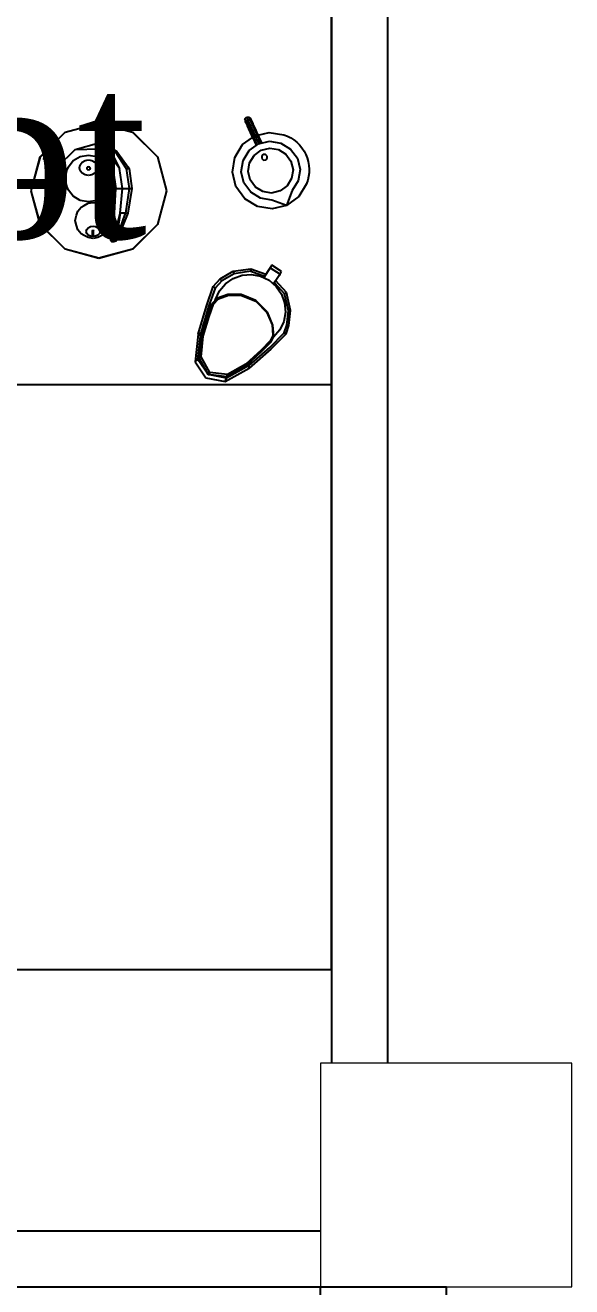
# Model space of a CAD drawing. Header units: inches. Extents: x 23 to 100097, y 11 to 104145.
# Drawn here: x 91760 to 92738, y 26997 to 29254 of the extents above; entities that cross this region are included whole.
import ezdxf

# ---------------------------------------------------------------- set-up
doc = ezdxf.new("R2010")
doc.units = ezdxf.units.IN
doc.header["$MEASUREMENT"] = 0
doc.layers.add('Divar', color=7, linetype='Continuous', lineweight=25)
doc.layers.add('SL3', color=10, linetype='Continuous', lineweight=20)
doc.layers.add('mebel', color=21, linetype='Continuous')
doc.layers.add('PƏNCƏRƏ', color=5, linetype='Continuous')
doc.styles.get("Standard").update_dxf_attribs({"font": 'arial.ttf'})

# ---------------------------------------------------------------- blocks, each defined once
blk = doc.blocks.new('m_93')
for p, q in [((-193.383694, 0), (0.009966, 0)), ((0, -390.031933), (0, 0)), ((0, -152.831542), (0, 0)), ((0.009966, 0), (0.009966, -371.383983)), ((-52.708197, -96.860361), (0, -96.860361)), ((-22.621298, -100.612998), (-20.833206, -97.981047)), ((-20.833206, -97.981047), (-17.605663, -97.368264)), ((-17.403317, -97.922468), (-20.463467, -98.503518)), ((-17.364645, -98.137688), (-20.463467, -98.503518)), ((-20.435167, -98.543262), (-17.34941, -98.179006)), ((-17.605663, -97.368264), (-17.403317, -97.922468)), ((-17.605663, -97.368264), (-13.654685, -99.601268)), ((-13.657022, -100.039744), (-17.403317, -97.922468)), ((-14.226365, -99.911141), (-17.364645, -98.137688)), ((-17.34941, -98.179006), (-17.218161, -98.534465)), ((-17.34941, -98.179006), (-14.22422, -99.945116)), ((-20.463467, -98.503518), (-22.15879, -100.998926)), ((-20.463467, -98.503518), (-21.949792, -101.162886)), ((-21.915436, -101.191592), (-20.435167, -98.543262)), ((-20.192957, -98.885631), (-21.619916, -101.43857)), ((-20.435167, -98.543262), (-20.192957, -98.885631)), ((-17.218161, -98.534465), (-20.192957, -98.885631)), ((-14.205456, -100.236916), (-17.218161, -98.534465)), ((-11.590243, -102.334189), (-14.226365, -99.911141)), ((-14.22422, -99.945116), (-11.599016, -102.358007)), ((-11.674619, -102.563095), (-14.205456, -100.236916)), ((-13.654685, -99.601268), (-13.657022, -100.039744)), ((-13.657022, -100.039744), (-10.228515, -103.019046)), ((-10.038471, -102.743554), (-13.654685, -99.601268)), ((-22.621298, -100.612998), (-22.15879, -100.998926)), ((-22.122264, -105.209088), (-22.621298, -100.612998)), ((-22.15879, -100.998926), (-21.738291, -104.873442)), ((-21.949792, -101.162886), (-21.604491, -104.730272)), ((-21.915436, -101.191592), (-21.619916, -101.43857)), ((-21.571493, -104.744148), (-21.915436, -101.191592)), ((-21.619916, -101.43857), (-21.288276, -104.863381)), ((-11.599016, -102.358007), (-10.013271, -103.934478)), ((-9.997845, -103.917193), (-11.590243, -102.334189)), ((-10.145903, -104.082703), (-11.674619, -102.563095)), ((-10.228515, -103.019046), (-7.856632, -105.433106)), ((-9.732223, -104.98271), (-10.145903, -104.082703)), ((-10.0703, -103.877735), (-9.997845, -103.917193)), ((-7.536912, -105.28965), (-10.038471, -102.743554)), ((-10.013271, -103.934478), (-9.583974, -104.867959)), ((-22.122264, -105.209088), (-20.743943, -109.86464)), ((-21.685744, -105.356645), (-22.122264, -105.209088)), ((-21.572471, -104.830861), (-21.756053, -104.87802)), ((-21.756053, -104.87802), (-21.513486, -105.821871)), ((-21.724224, -105.001664), (-21.685744, -105.356645)), ((-20.3789, -109.770894), (-21.685744, -105.356645)), ((-21.604491, -104.730272), (-21.572471, -104.830861)), ((-21.604491, -104.730272), (-20.52598, -108.125972)), ((-20.497656, -108.125686), (-21.571493, -104.744148)), ((-21.513486, -105.821871), (-21.277142, -105.761027)), ((-20.52598, -108.125972), (-21.434188, -105.266404)), ((-21.149206, -106.163954), (-21.368552, -106.218362)), ((-21.368552, -106.218362), (-21.347857, -106.301474)), ((-21.347857, -106.301474), (-21.123243, -106.245804)), ((-21.347857, -106.301474), (-21.298242, -106.502151)), ((-21.298242, -106.502151), (-21.060348, -106.443262)), ((-21.298242, -106.502151), (-21.248436, -106.702733)), ((-21.227932, -106.785845), (-21.298242, -106.502151)), ((-21.288276, -104.863381), (-20.253134, -108.123135)), ((-21.277142, -105.761027), (-21.149206, -106.163954)), ((-9.855461, -106.744051), (-9.732223, -104.98271)), ((-9.583974, -104.867959), (-9.711719, -106.695008)), ((-9.596277, -104.725575), (-9.674216, -104.671883)), ((-8.590031, -105.907821), (-9.596277, -104.725575)), ((-7.924032, -107.310152), (-8.590031, -105.907821)), ((-7.856632, -105.433106), (-7.536912, -105.28965)), ((-7.856632, -105.433106), (-7.392574, -106.70743)), ((-7.536912, -105.28965), (-7.047463, -106.633687)), ((-21.248436, -106.702733), (-20.997644, -106.640625)), ((-21.248436, -106.702733), (-21.227932, -106.785845)), ((-21.227932, -106.785845), (-20.971871, -106.722355)), ((-20.971871, -106.722355), (-20.52598, -108.125972)), ((-20.52598, -108.125972), (-19.813466, -110.269928)), ((-19.787884, -110.260749), (-20.497656, -108.125686)), ((-20.253134, -108.123135), (-19.568944, -110.181451)), ((-10.730076, -108.820605), (-9.855461, -106.744051)), ((-9.711719, -106.695008), (-10.61914, -108.84912)), ((-7.643557, -108.837199), (-7.924032, -107.310152)), ((-7.392574, -106.70743), (-7.134176, -109.071874)), ((-7.047463, -106.633687), (-6.774998, -109.12745)), ((-20.743943, -109.86464), (-19.614649, -113.106441)), ((-19.30821, -112.844634), (-20.3789, -109.770894)), ((-19.813466, -110.269928), (-19.789267, -110.256839)), ((-18.894339, -111.176753), (-19.787884, -110.260749)), ((-19.568944, -110.181451), (-18.707609, -111.064458)), ((-14.930082, -111.627721), (-12.570906, -110.666299)), ((-12.570906, -110.666299), (-10.730076, -108.820605)), ((-10.61914, -108.84912), (-12.528706, -110.763669)), ((-8.288479, -111.847448), (-7.767964, -110.384774)), ((-7.134176, -109.071874), (-7.808399, -111.87284)), ((-7.767964, -110.384774), (-7.643557, -108.837199)), ((-6.774998, -109.12745), (-7.486129, -112.081551)), ((-7.134176, -109.071874), (-6.774998, -109.12745)), ((-19.273639, -110.787987), (-19.240618, -110.967469)), ((-19.240618, -110.967469), (-18.57462, -112.369919)), ((-17.194128, -111.787796), (-18.894339, -111.176753)), ((-18.707609, -111.064458), (-17.068363, -111.653518)), ((-18.57462, -112.369919), (-17.56835, -113.552141)), ((-14.975977, -111.761141), (-17.194128, -111.787796)), ((-17.068363, -111.653518), (-14.930082, -111.627721)), ((-12.528706, -110.763669), (-14.975977, -111.761141)), ((-9.465623, -113.7079), (-7.808399, -111.87284)), ((-7.486129, -112.081551), (-9.252548, -114.037394)), ((-9.169722, -113.125586), (-8.288479, -111.847448)), ((-7.808399, -111.87284), (-7.486129, -112.081551)), ((-19.614649, -113.106441), (-19.30821, -112.844634)), ((-19.614649, -113.106441), (-18.449021, -114.372754)), ((-18.202925, -114.045214), (-19.30821, -112.844634)), ((-18.449021, -114.372754), (-18.202925, -114.045214)), ((-18.449021, -114.372754), (-16.286326, -115.615725)), ((-16.152334, -115.223717), (-18.202925, -114.045214)), ((-17.56835, -113.552141), (-16.290617, -114.433598)), ((-16.290617, -114.433598), (-14.828134, -114.954209)), ((-13.388086, -115.61563), (-11.084581, -114.793157)), ((-13.280869, -115.07852), (-11.753917, -114.798045)), ((-11.753917, -114.798045), (-10.351753, -114.131927)), ((-11.224604, -114.576554), (-11.050582, -114.463877)), ((-10.166025, -116.212797), (-11.224604, -114.576554)), ((-10.351753, -114.131927), (-9.169722, -113.125586)), ((-9.588671, -113.518071), (-9.762502, -113.630366)), ((-8.530069, -115.15429), (-9.588671, -113.518071)), ((-9.588671, -113.518071), (-9.298635, -113.966107)), ((-8.794737, -114.745211), (-9.588671, -113.518071)), ((-8.530069, -115.15429), (-8.794737, -114.745211)), ((-16.286326, -115.615725), (-16.152334, -115.223717)), ((-16.286326, -115.615725), (-13.370896, -116.029095)), ((-13.388086, -115.61563), (-16.152334, -115.223717)), ((-14.828134, -114.954209), (-13.280869, -115.07852)), ((-13.370896, -116.029095), (-13.388086, -115.61563)), ((-13.370896, -116.029095), (-10.864067, -115.133977)), ((-10.166025, -116.212797), (-8.530069, -115.15429)), ((-9.901357, -116.622066), (-10.166025, -116.212797)), ((-8.265424, -115.563273), (-9.901357, -116.622066)), ((-8.626747, -115.004587), (-8.530069, -115.15429)), ((-8.530069, -115.15429), (-8.265424, -115.563273)), ((-38.556648, -117.76514), (-44.158793, -119.266414)), ((-38.556648, -117.768955), (-44.156838, -119.269824)), ((-32.954502, -119.266414), (-38.556648, -117.76514)), ((-32.956434, -119.269824), (-38.556648, -117.768955)), ((-44.158793, -119.266414), (-48.25995, -123.368168)), ((-44.156838, -119.269824), (-48.256636, -123.370123)), ((-39.52539, -121.071005), (-40.330267, -121.191883)), ((-38.720322, -121.191883), (-39.52539, -121.071005)), ((-36.518955, -120.679784), (-36.597657, -120.715427)), ((-36.597657, -120.715427), (-36.567974, -120.683002)), ((-36.597657, -120.715427), (-36.592961, -120.889449)), ((-36.588073, -120.88778), (-36.597657, -120.715427)), ((-36.592961, -120.889449), (-36.588073, -120.889449)), ((-36.588073, -120.88778), (-36.518955, -120.679784)), ((-36.588073, -120.889449), (-36.588073, -120.88778)), ((-36.588073, -120.889449), (-36.512685, -120.889449)), ((-36.569524, -120.661902), (-36.516404, -120.61162)), ((-36.472059, -120.629), (-36.569524, -120.661902)), ((-36.569524, -120.683694), (-36.569524, -120.661902)), ((-36.569524, -120.661902), (-36.514259, -120.661902)), ((-36.185932, -129.331445), (-36.559367, -120.889449)), ((-36.518955, -120.679784), (-36.420894, -120.578122)), ((-36.407995, -120.59493), (-36.518955, -120.679784)), ((-36.518955, -120.679784), (-36.443353, -120.661902)), ((-36.512685, -120.889449), (-36.518955, -120.679784)), ((-36.516404, -120.61162), (-36.496091, -120.604586)), ((-36.516404, -120.61162), (-36.453915, -120.61162)), ((-36.453915, -120.889449), (-36.512685, -120.889449)), ((-36.487294, -120.59493), (-36.498833, -120.605182)), ((-36.496091, -120.604586), (-36.487294, -120.59493)), ((-36.446882, -120.578122), (-36.487294, -120.59493)), ((-36.443353, -120.661902), (-36.453915, -120.889449)), ((-36.453915, -120.889449), (-36.345506, -120.889449)), ((-36.380673, -120.561433), (-36.446882, -120.578122)), ((-36.288476, -120.59493), (-36.443353, -120.661902)), ((-36.443353, -120.661902), (-36.420894, -120.61162)), ((-36.443353, -120.661902), (-36.253715, -120.661902)), ((-36.439848, -120.578122), (-36.380673, -120.561433)), ((-36.420894, -120.61162), (-36.429882, -120.614648)), ((-36.426378, -120.61162), (-36.420894, -120.61162)), ((-36.420894, -120.578122), (-36.380673, -120.561433)), ((-36.420894, -120.61162), (-36.419726, -120.610046)), ((-36.420894, -120.61162), (-36.409951, -120.61162)), ((-36.419726, -120.889449), (-35.967589, -125.228524)), ((-36.416602, -120.611143), (-36.407995, -120.59493)), ((-36.380673, -120.561433), (-36.390233, -120.578122)), ((-36.380673, -120.561433), (-36.35118, -120.578122)), ((-36.380673, -120.561433), (-36.202336, -120.578122)), ((-36.253715, -120.578122), (-36.380673, -120.561433)), ((-36.380673, -120.561433), (-36.060548, -120.578122)), ((-36.345506, -120.889449), (-36.340237, -120.816493)), ((-36.320901, -120.889449), (-36.345506, -120.889449)), ((-36.253715, -120.661902), (-36.340237, -120.816493)), ((-36.340237, -120.816493), (-36.236525, -120.774126)), ((-36.340237, -120.816493), (-36.320901, -120.889449)), ((-36.320901, -120.889449), (-36.058402, -120.889449)), ((-36.253715, -120.661902), (-36.288476, -120.59493)), ((-36.177349, -120.667386), (-36.253715, -120.661902)), ((-36.216593, -120.59493), (-36.177349, -120.611024)), ((-36.122656, -120.611429), (-36.216593, -120.59493)), ((-36.209369, -120.615244), (-36.191011, -120.61162)), ((-36.191011, -120.61162), (-36.209369, -120.61162)), ((-36.197067, -120.609951), (-36.191011, -120.61162)), ((-36.191011, -120.61162), (-36.13925, -120.661902)), ((-36.191011, -120.61162), (-35.960937, -120.61162)), ((-36.13925, -120.661902), (-36.189652, -120.661902)), ((-36.004877, -120.679784), (-36.141396, -120.62509)), ((-36.13925, -120.661902), (-36.098242, -120.832324)), ((-36.13925, -120.661902), (-36.062312, -120.661902)), ((-36.083007, -120.675778), (-36.13925, -120.661902)), ((-36.103511, -120.614743), (-35.835147, -120.661902)), ((-36.004877, -120.679784), (-36.085534, -120.674014)), ((-36.085534, -120.889449), (-35.041786, -125.228524)), ((-36.060548, -120.578122), (-35.938096, -120.604682)), ((-36.058402, -120.889449), (-36.004877, -120.679784)), ((-36.058402, -120.889449), (-35.933972, -120.889449)), ((-36.004877, -120.679784), (-36.052919, -120.699405)), ((-35.960937, -120.61162), (-36.021495, -120.604396)), ((-35.835147, -120.661902), (-36.004877, -120.679784)), ((-35.933972, -120.889449), (-36.004877, -120.679784)), ((-35.960937, -120.61162), (-35.835147, -120.661902)), ((-35.865617, -120.61162), (-35.939265, -120.604396)), ((-35.933972, -120.889449), (-35.666013, -120.889449)), ((-35.818553, -120.630669), (-35.865617, -120.61162)), ((-35.835147, -120.661902), (-35.751963, -120.645117)), ((-35.835147, -120.661902), (-35.701561, -120.768952)), ((-35.835147, -120.661902), (-35.608793, -120.715427)), ((-35.618353, -120.768952), (-35.835147, -120.661902)), ((-35.701561, -120.768952), (-35.821486, -120.73965)), ((-35.751963, -120.645117), (-35.818553, -120.630669)), ((-35.751963, -120.645117), (-35.649419, -120.699024)), ((-35.701561, -120.768952), (-35.687113, -120.760631)), ((-35.701561, -120.768952), (-34.116006, -125.228524)), ((-35.684562, -120.884275), (-35.701561, -120.768952)), ((-35.041786, -125.228524), (-35.684562, -120.889449)), ((-35.658407, -120.889449), (-35.602546, -120.889449)), ((-35.608793, -120.715427), (-35.655475, -120.696592)), ((-35.619927, -120.721864), (-35.608793, -120.715427)), ((-35.584379, -120.733213), (-35.618353, -120.768952)), ((-35.602546, -120.889449), (-35.618353, -120.768952)), ((-35.618353, -120.768952), (-35.562897, -120.889449)), ((-35.608793, -120.715427), (-35.606241, -120.72196)), ((-35.606241, -120.72196), (-35.584379, -120.733213)), ((-35.562897, -120.889449), (-35.602546, -120.889449)), ((-35.584379, -120.733213), (-35.517001, -120.889449)), ((-35.517001, -120.889449), (-35.562897, -120.889449)), ((-33.732224, -125.228524), (-35.536528, -120.889449)), ((-28.856635, -123.370123), (-32.956434, -119.269824)), ((-28.853321, -123.368168), (-32.954502, -119.266414)), ((-42.273832, -123.179483), (-42.500186, -124.039054)), ((-42.064643, -122.49825), (-42.273832, -123.179483)), ((-41.46874, -121.824908), (-42.064643, -122.49825)), ((-41.012883, -121.536231), (-41.46874, -121.824908)), ((-40.330267, -121.191883), (-41.012883, -121.536231)), ((-40.57715, -121.907425), (-40.663862, -122.236323)), ((-40.663862, -122.236323), (-40.57715, -122.565341)), ((-40.330267, -121.628523), (-40.57715, -121.907425)), ((-40.57715, -122.565341), (-40.330267, -122.844243)), ((-39.960933, -121.442175), (-40.330267, -121.628523)), ((-40.330267, -122.844243), (-39.960933, -123.030567)), ((-39.52539, -121.376753), (-39.960933, -121.442175)), ((-39.960933, -123.030567), (-39.52539, -123.095989)), ((-39.67402, -121.505856), (-39.631248, -121.4751)), ((-39.67402, -121.505856), (-39.631248, -121.71514)), ((-39.631248, -121.536612), (-39.67402, -121.505856)), ((-39.631248, -122.273826), (-39.666987, -122.403717)), ((-39.631248, -121.4751), (-39.52539, -121.462297)), ((-39.631248, -121.536612), (-39.52539, -121.549415)), ((-39.600206, -121.744919), (-39.631248, -121.536612)), ((-39.631248, -121.71514), (-39.609766, -121.914553)), ((-39.609766, -122.101569), (-39.631248, -122.273826)), ((-39.625788, -122.479677), (-39.600206, -122.324609)), ((-39.609766, -121.914553), (-39.609766, -122.101569)), ((-39.585161, -121.944236), (-39.600206, -121.744919)), ((-39.600206, -122.324609), (-39.585161, -122.136903)), ((-39.585161, -122.136903), (-39.585161, -121.944236)), ((-39.089656, -121.442175), (-39.52539, -121.376753)), ((-39.52539, -121.462297), (-39.420104, -121.4751)), ((-39.52539, -121.549415), (-39.420104, -121.536612)), ((-39.52539, -121.549415), (-39.52539, -122.511315)), ((-39.52539, -123.095989), (-39.089656, -123.030567)), ((-39.450383, -121.744919), (-39.465618, -121.944236)), ((-39.465618, -121.944236), (-39.465618, -122.136903)), ((-39.465618, -122.136903), (-39.450383, -122.324609)), ((-39.420104, -121.536612), (-39.450383, -121.744919)), ((-39.450383, -122.324609), (-39.424801, -122.479677)), ((-39.420104, -121.71514), (-39.440823, -121.914553)), ((-39.440823, -121.914553), (-39.440823, -122.101569)), ((-39.440823, -122.101569), (-39.420104, -122.273826)), ((-39.420104, -121.4751), (-39.376569, -121.505856)), ((-39.376569, -121.505856), (-39.420104, -121.71514)), ((-39.420104, -121.536612), (-39.376569, -121.505856)), ((-39.420104, -122.273826), (-39.383602, -122.403621)), ((-38.720322, -121.628523), (-39.089656, -121.442175)), ((-39.089656, -123.030567), (-38.720322, -122.844243)), ((-38.037896, -121.536231), (-38.720322, -121.191883)), ((-38.473439, -121.907425), (-38.720322, -121.628523)), ((-38.720322, -122.844243), (-38.473439, -122.565341)), ((-38.386917, -122.236323), (-38.473439, -121.907425)), ((-38.473439, -122.565341), (-38.386917, -122.236323)), ((-37.581826, -121.824908), (-38.037896, -121.536231)), ((-36.986137, -122.49825), (-37.581826, -121.824908)), ((-36.776758, -123.179483), (-36.986137, -122.49825)), ((-36.550379, -124.039054), (-36.776758, -123.179483)), ((-48.25995, -123.368168), (-49.760938, -128.97129)), ((-48.256636, -123.370123), (-49.757219, -128.97129)), ((-42.500186, -124.039054), (-42.273832, -124.898719)), ((-42.273832, -124.898719), (-42.064643, -125.579977)), ((-36.986137, -125.579977), (-36.776758, -124.898719)), ((-36.776758, -124.898719), (-36.550379, -124.039054)), ((-35.967589, -125.228524), (-35.730267, -129.331445)), ((-34.116006, -125.228524), (-35.041786, -125.228524)), ((-35.041786, -125.228524), (-34.631253, -129.331445)), ((-33.532214, -129.331445), (-34.116006, -125.228524)), ((-34.116006, -125.228524), (-33.732224, -125.228524)), ((-33.076573, -129.331445), (-33.732224, -125.228524)), ((-27.356053, -128.97129), (-28.856635, -123.370123)), ((-27.352333, -128.97129), (-28.853321, -123.368168)), ((-41.64784, -127.36845), (-42.815829, -128.048038)), ((-42.064643, -125.579977), (-41.46874, -126.253223)), ((-40.269923, -127.129888), (-41.64784, -127.36845)), ((-41.46874, -126.253223), (-41.012883, -126.541996)), ((-41.012883, -126.541996), (-40.330267, -126.886224)), ((-40.330267, -126.886224), (-39.52539, -127.007222)), ((-38.891983, -127.36845), (-40.269923, -127.129888)), ((-39.52539, -127.007222), (-38.720322, -126.886224)), ((-37.724018, -128.047943), (-38.891983, -127.36845)), ((-38.720322, -126.886224), (-38.037896, -126.541996)), ((-38.037896, -126.541996), (-37.581826, -126.253223)), ((-37.581826, -126.253223), (-36.986137, -125.579977)), ((-12.284971, -126.354694), (-14.390826, -127.647567)), ((-9.844733, -125.966215), (-12.284971, -126.354694)), ((-9.900975, -127.426767), (-11.778116, -127.725577)), ((-7.441592, -126.541209), (-9.900975, -127.426767)), ((-7.441592, -126.541209), (-9.844733, -125.966215)), ((-6.513858, -128.985357), (-7.441592, -126.541209)), ((-5.441404, -127.992272), (-7.441592, -126.541209)), ((-49.760938, -128.97129), (-48.25995, -134.574413)), ((-49.757219, -128.97129), (-48.256636, -134.572458)), ((-45.40391, -132.925188), (-46.463084, -128.97129)), ((-43.596292, -129.064941), (-43.870497, -129.700303)), ((-42.815829, -128.048038), (-43.596292, -129.064941)), ((-36.943555, -129.064941), (-37.724018, -128.047943)), ((-36.669326, -129.700303), (-36.943555, -129.064941)), ((-36.414647, -130.815339), (-36.185932, -129.331445)), ((-36.236525, -132.646584), (-35.730267, -129.331445)), ((-35.730267, -129.331445), (-36.185932, -129.331445)), ((-35.730267, -129.331445), (-34.631253, -129.331445)), ((-34.631253, -129.331445), (-35.126949, -132.646584)), ((-34.631253, -129.331445), (-33.532214, -129.331445)), ((-34.017372, -132.646584), (-33.532214, -129.331445)), ((-33.557415, -132.646584), (-33.076573, -129.331445)), ((-33.532214, -129.331445), (-33.076573, -129.331445)), ((-28.856635, -134.572458), (-27.356053, -128.97129)), ((-28.853321, -134.574413), (-27.352333, -128.97129)), ((-14.390826, -127.647567), (-15.841794, -129.648041)), ((-13.398052, -128.720116), (-14.514065, -130.258989)), ((-11.778116, -127.725577), (-13.398052, -128.720116)), ((-11.37538, -128.815126), (-12.608981, -129.572558)), ((-9.945703, -128.587603), (-11.37538, -128.815126)), ((-8.537889, -128.924417), (-9.945703, -128.587603)), ((-7.366205, -129.774499), (-8.537889, -128.924417)), ((-5.519533, -130.605459), (-6.513858, -128.985357)), ((-4.148817, -130.098533), (-5.441404, -127.992272)), ((-43.870497, -129.700303), (-44.166994, -130.99873)), ((-44.166994, -130.99873), (-43.870497, -132.29717)), ((-40.840626, -131.571579), (-41.324401, -131.85302)), ((-40.269923, -131.472754), (-40.840626, -131.571579)), ((-39.699221, -131.571579), (-40.269923, -131.472754)), ((-39.215422, -131.85302), (-39.699221, -131.571579)), ((-36.372662, -130.99873), (-36.669326, -129.700303)), ((-36.669326, -132.29717), (-36.372662, -130.99873)), ((-15.841794, -129.648041), (-16.416788, -132.051658)), ((-14.514065, -130.258989), (-14.956451, -132.107913)), ((-13.458991, -130.744528), (-13.79571, -132.152641)), ((-12.608981, -129.572558), (-13.458991, -130.744528)), ((-6.608796, -131.008386), (-7.366205, -129.774499)), ((-6.38125, -132.438183), (-6.608796, -131.008386)), ((-5.2207, -132.48291), (-5.519533, -130.605459)), ((-47.838092, -134.330761), (-45.40391, -132.925188)), ((-45.40391, -132.925188), (-42.509961, -135.819626)), ((-43.870497, -132.29717), (-43.596292, -132.93252)), ((-43.596292, -132.93252), (-42.815829, -133.949506)), ((-41.64784, -132.274317), (-41.761327, -132.771194)), ((-41.761327, -132.771194), (-41.64784, -133.26807)), ((-41.324401, -131.85302), (-41.64784, -132.274317)), ((-41.64784, -133.26807), (-41.324401, -133.689356)), ((-41.324401, -133.689356), (-40.840626, -133.970797)), ((-40.562105, -132.677436), (-40.476561, -132.497453)), ((-40.562105, -132.677436), (-40.562105, -132.618653)), ((-40.476561, -132.857322), (-40.562105, -132.677436)), ((-40.476561, -132.497453), (-40.269923, -132.422948)), ((-40.476561, -132.497453), (-40.476561, -132.438671)), ((-40.269923, -132.93184), (-40.476561, -132.857322)), ((-40.269923, -132.422948), (-40.269923, -132.364154)), ((-40.269923, -132.422948), (-40.063286, -132.497453)), ((-40.063286, -132.857322), (-40.269923, -132.93184)), ((-40.063286, -132.497453), (-40.063286, -132.438671)), ((-40.063286, -132.497453), (-39.977527, -132.677436)), ((-39.977527, -132.677436), (-40.063286, -132.857322)), ((-39.977527, -132.677436), (-39.977527, -132.618653)), ((-39.699221, -133.970797), (-39.215422, -133.689356)), ((-38.891983, -132.274317), (-39.215422, -131.85302)), ((-39.215422, -133.689356), (-38.891983, -133.26807)), ((-38.77852, -132.771194), (-38.891983, -132.274317)), ((-38.891983, -133.26807), (-38.77852, -132.771194)), ((-37.724018, -133.949506), (-36.943555, -132.93252)), ((-37.549806, -135.462403), (-36.696673, -132.646584)), ((-37.262893, -135.462403), (-36.236525, -132.646584)), ((-35.126949, -132.646584), (-37.262893, -135.462403)), ((-36.943555, -132.93252), (-36.669326, -132.29717)), ((-36.696673, -132.646584), (-36.588073, -131.941306)), ((-36.570692, -135.462403), (-35.126949, -132.646584)), ((-35.878516, -135.462403), (-34.017372, -132.646584)), ((-33.557415, -132.646584), (-35.878516, -135.462403)), ((-35.591412, -135.462403), (-33.557415, -132.646584)), ((-34.017372, -132.646584), (-33.557415, -132.646584)), ((-16.416788, -132.051658), (-16.028309, -134.492278)), ((-14.956451, -132.107913), (-14.657617, -133.985257)), ((-13.79571, -132.152641), (-13.568163, -133.582425)), ((-13.568163, -133.582425), (-12.810946, -134.816313)), ((-6.718159, -133.846283), (-6.38125, -132.438183)), ((-5.662895, -134.331739), (-5.2207, -132.48291)), ((-48.25995, -134.574413), (-44.158793, -138.676166)), ((-48.256636, -134.572458), (-44.156838, -138.672757)), ((-42.815829, -133.949506), (-41.64784, -134.628999)), ((-41.64784, -134.628999), (-40.269923, -134.867572)), ((-40.840626, -133.970797), (-40.269923, -134.069633)), ((-40.269923, -134.069633), (-39.699221, -133.970797)), ((-40.269923, -134.867572), (-38.891983, -134.628999)), ((-38.891983, -134.628999), (-37.724018, -133.949506)), ((-38.327527, -137.744915), (-37.549806, -135.462403)), ((-37.262893, -135.462403), (-38.260556, -137.601268)), ((-37.262893, -135.462403), (-37.933994, -136.978125)), ((-37.768555, -136.104297), (-37.262893, -135.462403)), ((-37.549806, -135.462403), (-37.262893, -135.462403)), ((-37.159753, -136.104297), (-36.570692, -135.462403)), ((-35.878516, -135.462403), (-36.789847, -136.140036)), ((-36.69219, -136.17568), (-35.591412, -135.462403)), ((-36.570692, -135.462403), (-35.878516, -135.462403)), ((-35.591412, -135.462403), (-35.878516, -135.462403)), ((-32.956434, -138.672757), (-28.856635, -134.572458)), ((-32.954502, -138.676071), (-28.853321, -134.574413)), ((-16.028309, -134.492278), (-14.735556, -136.598432)), ((-14.657617, -133.985257), (-13.663268, -135.605466)), ((-13.663268, -135.605466), (-12.12461, -136.721682)), ((-12.810946, -134.816313), (-11.639071, -135.66631)), ((-11.639071, -135.66631), (-10.231257, -136.00322)), ((-11.563468, -134.677541), (-11.54902, -134.304881)), ((-11.310149, -134.951174), (-11.563468, -134.677541)), ((-11.54902, -134.304881), (-11.275578, -134.051561)), ((-10.9375, -134.965527), (-11.310149, -134.951174)), ((-11.275578, -134.051561), (-10.90293, -134.065914)), ((-10.664058, -134.712207), (-10.9375, -134.965527)), ((-10.90293, -134.065914), (-10.64961, -134.339547)), ((-10.64961, -134.339547), (-10.664058, -134.712207)), ((-10.231257, -136.00322), (-8.801747, -135.775685)), ((-8.801747, -135.775685), (-7.568169, -135.018265)), ((-7.568169, -135.018265), (-6.718159, -133.846283)), ((-6.779099, -135.870599), (-5.662895, -134.331739)), ((-42.509961, -135.819626), (-38.556648, -136.879003)), ((-42.509961, -135.819626), (-38.556648, -135.920608)), ((-38.406825, -137.92324), (-38.381052, -137.834084)), ((-38.391018, -138.012397), (-38.388467, -137.89345)), ((-38.388467, -137.89345), (-38.327527, -137.744915)), ((-38.388467, -137.89345), (-38.355088, -137.92324)), ((-38.327527, -137.744915), (-38.381052, -137.834084)), ((-38.381052, -137.834084), (-38.358975, -137.822747)), ((-38.381052, -137.834084), (-38.363672, -137.834084)), ((-38.355088, -137.92324), (-38.295889, -137.77461)), ((-38.333988, -137.77461), (-38.314653, -137.744915)), ((-38.333988, -137.77461), (-38.275004, -137.744915)), ((-38.295889, -137.77461), (-38.333988, -137.77461)), ((-38.314653, -137.744915), (-38.327527, -137.744915)), ((-38.275004, -137.744915), (-38.314653, -137.744915)), ((-38.295889, -137.77461), (-38.215041, -137.744915)), ((-38.275004, -137.744915), (-38.295889, -137.77461)), ((-38.295889, -137.77461), (-38.289833, -137.77461)), ((-38.295889, -137.92324), (-38.266397, -137.834084)), ((-38.215041, -137.744915), (-38.29453, -137.787986)), ((-38.266397, -137.834084), (-38.286519, -137.834084)), ((-38.278318, -137.601268), (-38.162303, -137.601268)), ((-38.215041, -137.744915), (-38.275004, -137.744915)), ((-38.266397, -137.834084), (-38.215041, -137.744915)), ((-38.266397, -137.834084), (-37.942767, -137.744915)), ((-38.182235, -137.834084), (-38.266397, -137.834084)), ((-37.933994, -136.978125), (-38.215041, -137.744915)), ((-38.215041, -137.744915), (-37.944722, -137.744915)), ((-38.168168, -137.982619), (-38.083601, -137.814653)), ((-38.161135, -137.601268), (-37.893749, -137.601268)), ((-38.061524, -137.816214), (-38.054872, -137.952923)), ((-37.992192, -137.834084), (-38.028312, -137.92324)), ((-37.998247, -137.834084), (-37.984753, -137.834084)), ((-37.942767, -137.744915), (-37.992192, -137.834084)), ((-37.944722, -137.744915), (-37.942767, -137.744915)), ((-37.942767, -137.744915), (-37.615228, -136.978125)), ((-37.942767, -137.744915), (-37.93633, -137.736618)), ((-37.942767, -137.744915), (-37.93633, -137.744915)), ((-37.840629, -137.744915), (-37.942767, -137.744915)), ((-37.927723, -137.92324), (-37.878132, -137.813568)), ((-37.927723, -137.92324), (-37.763095, -137.821674)), ((-37.86583, -137.601268), (-37.609172, -137.601268)), ((-37.748838, -137.744915), (-37.840629, -137.744915)), ((-37.734962, -137.822163), (-37.837506, -137.92324)), ((-37.296486, -136.978125), (-37.821675, -137.601268)), ((-37.760735, -137.92324), (-37.712884, -137.826955)), ((-37.670899, -137.744915), (-37.748838, -137.744915)), ((-37.71503, -137.828707), (-37.670899, -137.744915)), ((-37.675381, -137.744915), (-37.66954, -137.744915)), ((-37.296486, -136.978125), (-37.670899, -137.744915)), ((-37.670899, -137.744915), (-37.610746, -137.744915)), ((-37.663484, -137.92324), (-37.558389, -137.744915)), ((-37.558389, -137.744915), (-37.649799, -137.92324)), ((-37.587309, -137.77461), (-37.624407, -137.77461)), ((-37.615228, -136.978125), (-37.159753, -136.104297)), ((-37.610746, -137.744915), (-37.587309, -137.77461)), ((-37.610746, -137.744915), (-37.558389, -137.744915)), ((-37.598038, -137.601268), (-37.496281, -137.601268)), ((-37.558389, -137.744915), (-37.587309, -137.77461)), ((-37.558389, -137.744915), (-36.69219, -136.17568)), ((-36.789847, -136.140036), (-37.296486, -136.978125)), ((-36.69219, -136.17568), (-37.296486, -136.978125)), ((-37.159753, -136.104297), (-36.789847, -136.140036)), ((-36.789847, -136.140036), (-36.69219, -136.17568)), ((-14.735556, -136.598432), (-13.090635, -137.791896)), ((-14.334774, -140.496778), (-12.497854, -136.503422)), ((-14.109564, -140.348732), (-12.361908, -136.549508)), ((-13.966203, -139.69531), (-13.014651, -137.626564)), ((-13.84356, -140.59453), (-12.068153, -136.735153)), ((-13.483787, -140.636623), (-11.726761, -136.816895)), ((-13.24122, -140.450775), (-11.6045, -136.892473)), ((-12.12461, -136.721682), (-10.275984, -137.164056)), ((-10.275984, -137.164056), (-8.398819, -136.865234)), ((-8.398819, -136.865234), (-6.779099, -135.870599)), ((-44.158793, -138.676166), (-38.556648, -140.17744)), ((-44.156838, -138.672757), (-38.556648, -140.173626)), ((-38.556648, -140.173626), (-32.956434, -138.672757)), ((-38.556648, -140.17744), (-32.954502, -138.676071)), ((-38.406825, -137.92324), (-38.391018, -138.012397)), ((-38.388467, -137.92324), (-38.406825, -137.92324)), ((-38.352919, -138.012397), (-38.391018, -138.012397)), ((-38.391018, -138.012397), (-38.358975, -138.042092)), ((-38.358975, -138.042092), (-38.319326, -138.071775)), ((-38.355088, -137.92324), (-38.352919, -138.012397)), ((-38.355088, -137.92324), (-38.309384, -138.012397)), ((-38.304878, -137.950289), (-38.355088, -137.92324)), ((-38.309384, -138.012397), (-38.352919, -138.012397)), ((-38.352919, -138.012397), (-38.335943, -138.042092)), ((-38.335943, -138.042092), (-38.309384, -138.012397)), ((-38.335943, -138.042092), (-38.252926, -138.012397)), ((-38.319326, -138.071775), (-38.134384, -138.101566)), ((-38.295889, -137.92324), (-38.314653, -137.92324)), ((-38.134384, -138.101566), (-38.314653, -138.071775)), ((-38.309384, -138.012397), (-38.295889, -137.92324)), ((-38.309384, -138.012397), (-38.244725, -137.982619)), ((-38.252926, -138.012397), (-38.309384, -138.012397)), ((-38.298631, -138.071775), (-38.134384, -138.101566)), ((-38.244725, -137.982619), (-38.291407, -137.957513)), ((-38.134384, -138.101566), (-38.275004, -138.071775)), ((-38.252926, -138.012397), (-38.244725, -137.982619)), ((-38.186527, -138.012397), (-38.252926, -138.012397)), ((-38.244725, -137.982619), (-38.168168, -137.982619)), ((-38.207221, -138.071775), (-38.186527, -138.012397)), ((-38.134384, -138.101566), (-38.207221, -138.071775)), ((-38.168168, -137.982619), (-38.186527, -138.012397)), ((-38.186527, -138.012397), (-38.083601, -137.982619)), ((-38.186527, -138.012397), (-38.114262, -138.000977)), ((-38.168168, -137.982619), (-38.054872, -137.952923)), ((-38.083601, -137.982619), (-38.168168, -137.982619)), ((-38.166786, -138.071775), (-38.134384, -138.101566)), ((-38.156247, -138.012397), (-38.112498, -138.012397)), ((-38.134384, -138.101566), (-38.126159, -138.071775)), ((-38.134384, -138.101566), (-38.058782, -138.071775)), ((-38.134384, -138.101566), (-38.019538, -138.071775)), ((-38.089657, -138.071775), (-38.134384, -138.101566)), ((-38.134384, -138.101566), (-38.034964, -138.071775)), ((-38.014055, -138.071775), (-38.134384, -138.101566)), ((-38.112498, -138.012397), (-38.116789, -138.029587)), ((-38.112498, -138.012397), (-38.096094, -137.994921)), ((-37.915635, -138.012397), (-38.112498, -138.012397)), ((-37.998247, -137.982619), (-38.088274, -137.996876)), ((-38.054872, -137.952923), (-38.083601, -137.982619)), ((-38.083601, -137.982619), (-37.998247, -137.982619)), ((-38.054872, -137.952923), (-37.927723, -137.92324)), ((-38.054872, -137.952923), (-37.960935, -137.952923)), ((-38.028312, -137.92324), (-38.040614, -137.936234)), ((-38.028312, -137.92324), (-37.998247, -137.92324)), ((-38.019538, -138.071775), (-37.946487, -138.04326)), ((-37.95352, -138.047754), (-38.014055, -138.071775)), ((-37.837506, -137.92324), (-37.998247, -137.982619)), ((-37.960935, -137.952923), (-37.998247, -137.982619)), ((-37.998247, -137.982619), (-37.921667, -137.982619)), ((-37.986923, -138.041115), (-37.915635, -138.012397)), ((-37.927723, -137.92324), (-37.960935, -137.952923)), ((-37.960935, -137.952923), (-37.837506, -137.92324)), ((-37.954879, -138.048243), (-37.833977, -138.012397)), ((-37.760735, -137.92324), (-37.927723, -137.92324)), ((-37.921667, -137.982619), (-37.760735, -137.92324)), ((-37.837506, -137.92324), (-37.921667, -137.982619)), ((-37.921667, -137.982619), (-37.862301, -137.968945)), ((-37.921667, -137.982619), (-37.900591, -137.979591)), ((-37.833977, -138.012397), (-37.649799, -137.92324)), ((-37.663484, -137.92324), (-37.784767, -137.951171)), ((-37.663484, -137.92324), (-37.760735, -137.92324)), ((-37.681246, -137.933302), (-37.663484, -137.92324)), ((-37.649799, -137.92324), (-37.663484, -137.92324)), ((-37.649799, -137.92324), (-37.657428, -137.913179)), ((-12.958408, -139.835942), (-12.561131, -138.972366)), ((-12.195897, -138.178706), (-10.332227, -138.624608)), ((-10.332227, -138.624608), (-7.891989, -138.236129)), ((-14.109564, -140.348732), (-14.348626, -140.868652)), ((-14.348626, -140.868652), (-14.334774, -140.496778)), ((-14.348626, -140.868652), (-14.095497, -141.142094)), ((-14.334774, -140.496778), (-14.306641, -140.43554)), ((-14.306641, -140.43554), (-14.2375, -140.285158)), ((-13.84356, -140.59453), (-14.109564, -140.348732)), ((-14.095497, -141.142094), (-13.84356, -140.59453)), ((-14.095497, -141.142094), (-13.72304, -141.156637)), ((-13.483787, -140.636623), (-13.84356, -140.59453)), ((-13.72304, -141.156637), (-13.483787, -140.636623)), ((-13.72304, -141.156637), (-13.449598, -140.904104)), ((-13.449598, -140.904104), (-13.24122, -140.450775)), ((-13.384772, -140.763187), (-13.057423, -140.051174))]:
    blk.add_line(p, q)
blk.add_arc((-9.846656, -132.407312), 6.147831, 288.53864046, 22.05791889)
blk = doc.blocks.new('saaaaaaaaaaaaaaasss')
at = {"layer": 'Divar'}
for p, q in [((23419.86614, -92397.87708), (23419.86614, -96777.86209)), ((23519.86614, -92397.87708), (23519.86614, -96777.86209))]:
    blk.add_line(p, q, dxfattribs=at)
blk.add_lwpolyline([(23624.86614, -101677.41571), (23399.86614, -101677.41571), (23399.86614, -97177.86209), (23624.86614, -97177.86209)], close=True, dxfattribs=at)
at = {"layer": 'PƏNCƏRƏ', "color": 0}
for p, q in [((19724.86614, -97077.86209), (23399.86614, -97077.86209)), ((19724.86614, -97177.86209), (23399.86614, -97177.86209))]:
    blk.add_line(p, q, dxfattribs=at)
at = {"layer": 'SL3'}
blk.add_lwpolyline([(23399.86614, -97177.86209), (23849.86614, -97177.86209), (23849.86614, -96777.86209), (23399.86614, -96777.86209)], close=True, dxfattribs=at)
at = {"layer": 'mebel', "linetype": 'Continuous', "xscale": -10.80000000000291, "yscale": 10.80000000000291, "zscale": 10.80000000000291, "rotation": 180}
blk.add_blockref('m_93', (23419.86614, -96610.22195), dxfattribs=at)
at = {"layer": 'Divar', "insert": (19591.95809, -95002.30473), "char_height": 300, "attachment_point": 1}
blk.add_mtext_dynamic_manual_height_columns('{\\fTimes New Roman|b0|i0|c238|p18;Mətbəx və istirahət otağı\\fTimes New Roman|b0|i0|c204|p18;\\P        18.79 m²}', width=3802.6375631, gutter_width=12.5, heights=[0], dxfattribs=at)

msp = doc.modelspace()

# ---------------------------------------------------------------- block references
at = {"layer": 'Divar'}
msp.add_blockref('saaaaaaaaaaaaaaasss', (68887.9, 124175.4), dxfattribs=at)

doc.saveas('drawing.dxf')
